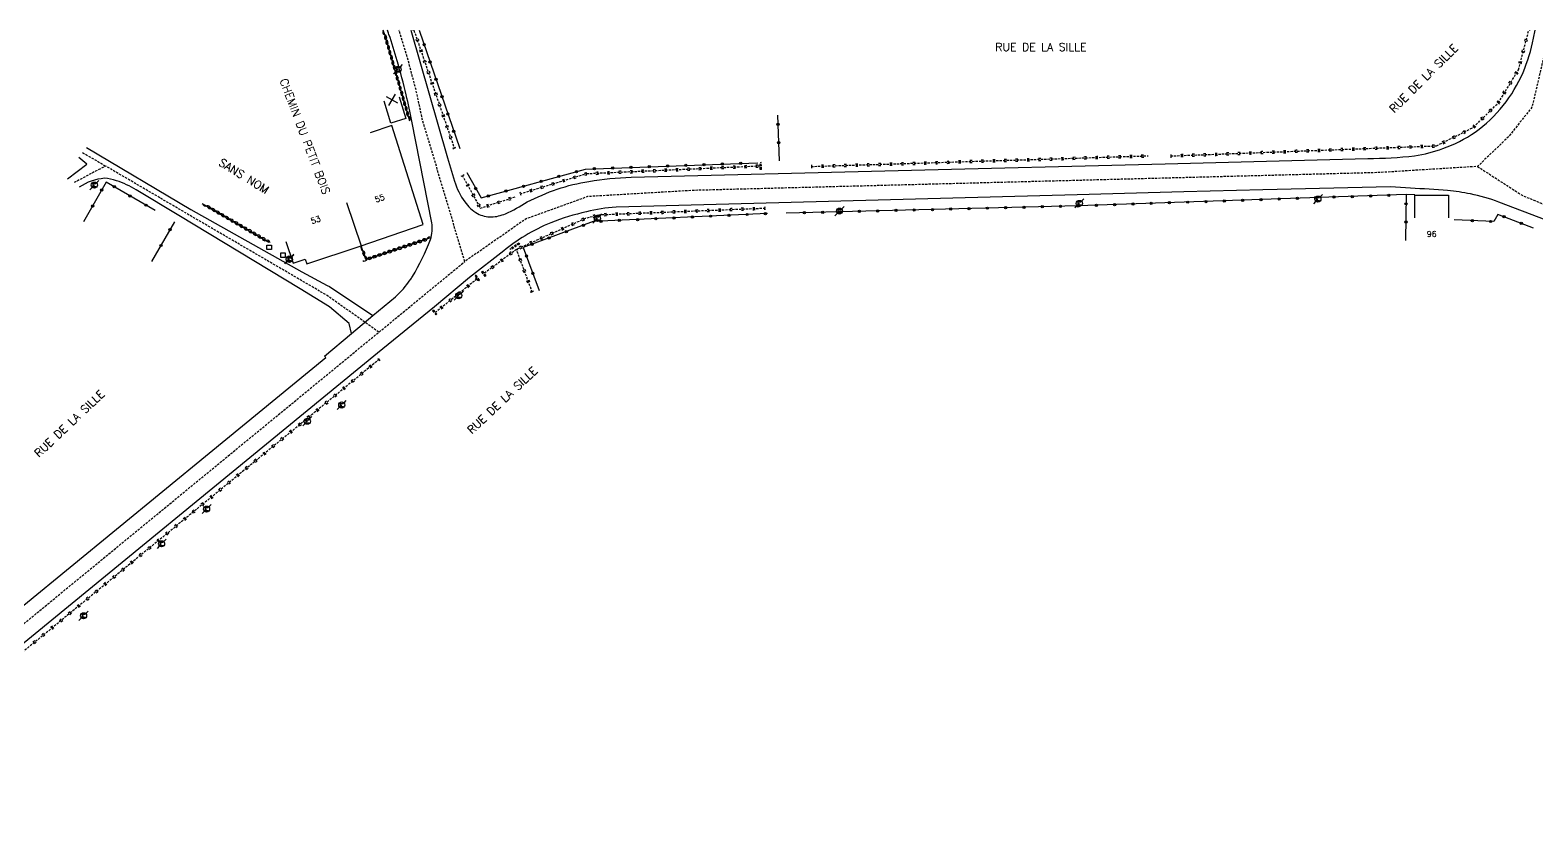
# Model space of a CAD drawing. Header units: millimetres. Extents: x 112999 to 114000, y 149000 to 150000.
# Drawn here: x 113233.7 to 113563.1, y 149824 to 150000 of the extents above; entities that cross this region are included whole.
import ezdxf
from ezdxf.enums import TextEntityAlignment as Align

# ---------------------------------------------------------------- set-up
doc = ezdxf.new("R2010")
doc.units = ezdxf.units.MM
doc.linetypes.add('DASHED', pattern=[0.75, 0.5, -0.25])
doc.layers.get('0').update_dxf_attribs({"linetype": 'CONTINUOUS'})
for name, color, linetype in [('W0001', 6, 'DASHED'), ('W0008', 7, 'CONTINUOUS'), ('W0100', 7, 'CONTINUOUS'), ('W0112', 1, 'DASHED'), ('W0220', 5, 'DASHED'), ('W0310', 3, 'CONTINUOUS'), ('W0322', 7, 'CONTINUOUS'), ('W0471', 7, 'CONTINUOUS'), ('W0989', 7, 'CONTINUOUS'), ('W0991', 7, 'CONTINUOUS'), ('W1102', 7, 'CONTINUOUS')]:
    doc.layers.add(name, color=color, linetype=linetype)
doc.styles.get("Standard").update_dxf_attribs({"font": 'romans.shx', "width": 0.85})

# ---------------------------------------------------------------- blocks, each defined once
blk = doc.blocks.new('t322o')
at = {"color": 0, "linetype": 'Continuous'}
for radius in [0.25, 0.15]:
    blk.add_circle((0, 0), radius, dxfattribs=at)
blk = doc.blocks.new('t991o')
at = {"color": 0, "linetype": 'Continuous'}
for p, q in [((-1, 1), (1, -1)), ((-1, -1), (1, 1))]:
    blk.add_line(p, q, dxfattribs=at)
blk = doc.blocks.new('t310o')
at = {"color": 0, "linetype": 'Continuous'}
for centre, start, end in [((-0.5, 0.38), 216.8699, 323.1304), ((0.5, -0.37), 36.8699, 143.1303)]:
    blk.add_arc(centre, 0.625, start, end, dxfattribs=at)
blk = doc.blocks.new('T471')
for p, q in [((-0.333334, 0.333334), (-0.333334, -0.333334)), ((-0.333334, 0.333334), (0.333334, 0.333334)), ((-0.333334, 0), (0, 0)), ((0.500001, 0.500001), (1.000002, 1.000002)), ((-0.500001, -0.500001), (-1.000002, -1.000002)), ((-0.333334, -0.333334), (0.333334, -0.333334))]:
    blk.add_line(p, q)
blk.add_ellipse((0, 0), major_axis=(0.471405, 0.471405), ratio=1, start_param=5.4977871438, end_param=11.780972451)
blk = doc.blocks.new('t112o')
at = {"color": 0, "linetype": 'Continuous'}
for p, q in [((-0.5, 0.5), (0.5, 0.5)), ((-0.5, -0.5), (-0.5, 0.5)), ((0.5, 0.5), (0.5, -0.5)), ((0.5, -0.5), (-0.5, -0.5))]:
    blk.add_line(p, q, dxfattribs=at)

msp = doc.modelspace()

# ---------------------------------------------------------------- linework, layer by layer
at = {"layer": 'W0001'}
msp.add_line((113245.15, 149973.27), (113250.18, 149970.32), dxfattribs=at)
at = {"layer": 'W0001', "flags": 128}
for points in [[(113565.98, 150000), (113562.07, 149983.15), (113556.84, 149976.63), (113550.16, 149970.23), (113528.65, 149968.89), (113472.26, 149967.42), (113378.51, 149964.99), (113355.58, 149963.64), (113342.13, 149958.79), (113328.71, 149949.46), (113319.43, 149980.57), (113318.19, 149986.41), (113316.21, 149993.93), (113314.36, 149999.84), (113314.3, 150000)], [(113309.91, 149934.01), (113298.86, 149941.89), (113267.52, 149960.17), (113250.18, 149970.32), (113248, 149969.18), (113243.13, 149966.63)], [(113550.16, 149970.23), (113560.06, 149963.84), (113600.08, 149947.71), (113658.9, 149927.83), (113669.19, 149924.14), (113676.98, 149920.45), (113686.42, 149913.91), (113689.79, 149909.96), (113718.35, 149925.58)], [(113000, 149824), (113032.6, 149824.54), (113140.5, 149826.31), (113194.66, 149826.41), (113201, 149839.08), (113208.62, 149850.8), (113215.21, 149856.33), (113309.91, 149934.01), (113328.71, 149949.46)]]:
    msp.add_lwpolyline(points, dxfattribs=at)
at = {"layer": 'W0008', "flags": 128}
for points in [[(113211.94, 149857.8), (113272.79, 149907.58), (113298.35, 149928.48), (113298.03, 149928.79), (113303.93, 149933.74), (113308.6, 149937.64), (113313.57, 149941.77, 0.0612), (113316.78, 149945.45, 0.0039), (113317.3, 149946.16, 0.0397), (113321.21, 149954.26, 0.1129), (113321.51, 149957.95), (113317.13, 149980.12, 0.0085), (113315.9, 149985.87, 0.0134), (113313.95, 149993.28, 0.0108), (113312.13, 149999.09, 0.00101), (113311.81, 150000, 0.00101)], [(113316.89, 150000), (113324.97, 149972.08), (113326.48, 149967.01, 0.0871), (113328.72, 149962.5, 0.1103), (113331.52, 149959.94, 0.1258), (113334.54, 149959.2, 0.0921), (113337.59, 149959.91, 0.0422), (113342.36, 149962.5, -0.0268), (113348.94, 149965.29, -0.0405), (113355.83, 149966.97, -0.0355), (113365.12, 149967.86), (113481.89, 149970.84), (113526.15, 149971.99, 0.0314), (113536.4, 149972.56, 0.0479), (113542.59, 149974.14, 0.0663), (113549.67, 149977.73, 0.0726), (113555.78, 149983.54, 0.0666), (113560.11, 149990.77, 0.0495), (113562.39, 149998.23), (113562.76, 150000)], [(113588.91, 149949.48), (113554.82, 149962.46, 0.0401), (113548.61, 149964.23, 0.0259), (113543.63, 149964.99, 0.0075), (113535.51, 149965.47), (113531.15, 149965.78), (113503.21, 149965.11), (113485.94, 149964.66), (113462.64, 149964.01), (113391.91, 149962.13), (113361.79, 149961.31, 0.0508), (113355.32, 149960.31, 0.039), (113347.54, 149957.95, 0.0406), (113341.9, 149955.08, 0.0296), (113337.23, 149951.82), (113329.76, 149945.95), (113322.08, 149939.56), (113309.62, 149929.45), (113218.49, 149854.86, 0.0243)], [(113303.94, 149933.75), (113303.41, 149935.95), (113299.12, 149939.56), (113292.73, 149943.53), (113266.22, 149959.5), (113256.86, 149965.14, 0.0568), (113252.55, 149967.12, 0.0731), (113249.95, 149967.64, 0.1274), (113244.39, 149965.71)]]:
    msp.add_lwpolyline(points, format="xyb", dxfattribs=at)
for points in [[(113245.98, 149974.37), (113268.82, 149960.85), (113293.11, 149947.18), (113298.59, 149944.23), (113299.1, 149943.97), (113308.6, 149937.65)], [(113241.86, 149967.55), (113246.05, 149970.72), (113244.31, 149972.16)]]:
    msp.add_lwpolyline(points, dxfattribs=at)
at = {"layer": 'W0100', "flags": 128}
for points in [[(113314.36, 149985.47), (113315.8, 149980.68), (113312.55, 149979.71), (113311.11, 149984.5)], [(113289.57, 149953.83), (113291.17, 149949.09), (113293.8, 149949.96), (113294.14, 149948.95), (113305.85, 149952.84), (113319.63, 149957.53), (113312.74, 149979.2), (113308, 149977.61)], [(113536.44, 149958.98), (113536.44, 149963.98), (113543.82, 149963.99), (113543.83, 149958.99)]]:
    msp.add_lwpolyline(points, dxfattribs=at)
at = {"layer": 'W0112'}
for p, q in [((113393.55, 149971.06), (113393.3, 149971.05)), ((113393.32, 149969.57), (113393.3, 149971.05)), ((113393.57, 149969.58), (113393.32, 149969.57)), ((113393.57, 149969.58), (113393.55, 149971.06)), ((113340.55, 149953.48), (113338.66, 149952.28)), ((113338.79, 149952.06), (113338.66, 149952.28)), ((113340.69, 149953.27), (113338.79, 149952.06)), ((113340.55, 149953.48), (113340.69, 149953.27)), ((113331.19, 149946.48), (113330.98, 149946.34)), ((113331.75, 149945.24), (113330.98, 149946.34)), ((113331.95, 149945.38), (113331.19, 149946.48)), ((113331.75, 149945.24), (113331.95, 149945.38)), ((113332.35, 149947.21), (113332.56, 149947.35)), ((113332.35, 149947.21), (113333.1, 149946.18)), ((113332.56, 149947.35), (113333.3, 149946.33)), ((113333.3, 149946.33), (113333.1, 149946.18)), ((113321.87, 149938.84), (113321.67, 149938.68)), ((113321.67, 149938.68), (113322.42, 149937.78)), ((113321.87, 149938.84), (113322.61, 149937.94)), ((113322.61, 149937.94), (113322.42, 149937.78))]:
    msp.add_line(p, q, dxfattribs=at)
at = {"layer": 'W0220'}
for p, q in [((113317.32, 150000), (113317.34, 149999.94)), ((113317.59, 150000), (113326.45, 149974.12)), ((113317.99, 149998.04), (113318.07, 149997.81)), ((113318.07, 149997.81), (113318.15, 149997.57)), ((113318.46, 149998.21), (113318.55, 149997.97)), ((113318.55, 149997.97), (113318.63, 149997.73)), ((113559.12, 149991.33), (113561.37, 150000)), ((113560.49, 149997.62), (113560.55, 149997.86)), ((113560.55, 149997.86), (113560.62, 149998.11)), ((113560.98, 149997.5), (113561.04, 149997.74)), ((113561.04, 149997.74), (113561.1, 149997.98)), ((113561.6, 149999.92), (113561.62, 150000)), ((113318.8, 149995.68), (113318.88, 149995.44)), ((113318.88, 149995.44), (113318.96, 149995.21)), ((113319.27, 149995.84), (113319.35, 149995.6)), ((113319.35, 149995.6), (113319.44, 149995.37)), ((113559.86, 149995.2), (113559.93, 149995.44)), ((113559.93, 149995.44), (113559.99, 149995.68)), ((113560.35, 149995.08), (113560.41, 149995.32)), ((113560.41, 149995.32), (113560.47, 149995.56)), ((113319.61, 149993.31), (113319.69, 149993.08)), ((113319.69, 149993.08), (113319.77, 149992.84)), ((113320.08, 149993.48), (113320.16, 149993.24)), ((113320.16, 149993.24), (113320.25, 149993)), ((113320.42, 149990.95), (113320.5, 149990.71)), ((113320.89, 149991.11), (113320.97, 149990.87)), ((113320.97, 149990.87), (113321.06, 149990.64)), ((113554.69, 149984.11), (113559.12, 149991.33)), ((113558.48, 149990.77), (113558.61, 149990.98)), ((113559.24, 149992.78), (113559.3, 149993.02)), ((113559.3, 149993.02), (113559.36, 149993.26)), ((113559.72, 149992.66), (113559.78, 149992.9)), ((113559.78, 149992.9), (113559.85, 149993.14)), ((113320.5, 149990.71), (113320.58, 149990.48)), ((113321.23, 149988.58), (113321.31, 149988.35)), ((113321.31, 149988.35), (113321.39, 149988.11)), ((113321.7, 149988.75), (113321.78, 149988.51)), ((113321.78, 149988.51), (113321.87, 149988.27)), ((113557.04, 149988.42), (113557.17, 149988.63)), ((113557.17, 149988.63), (113557.3, 149988.85)), ((113557.47, 149988.16), (113557.6, 149988.37)), ((113557.6, 149988.37), (113557.73, 149988.59)), ((113558.35, 149990.55), (113558.48, 149990.77)), ((113558.78, 149990.29), (113558.91, 149990.5)), ((113558.91, 149990.5), (113559.04, 149990.72)), ((113322.04, 149986.22), (113322.12, 149985.98)), ((113322.12, 149985.98), (113322.2, 149985.75)), ((113322.51, 149986.38), (113322.59, 149986.14)), ((113322.59, 149986.14), (113322.67, 149985.91)), ((113554.45, 149984.22), (113554.51, 149984.29)), ((113554.47, 149984.24), (113554.56, 149984.37)), ((113554.56, 149984.37), (113554.69, 149984.59)), ((113554.98, 149984.11), (113555.11, 149984.33)), ((113555.73, 149986.29), (113555.86, 149986.5)), ((113555.86, 149986.5), (113555.99, 149986.72)), ((113556.16, 149986.03), (113556.29, 149986.24)), ((113556.29, 149986.24), (113556.42, 149986.46)), ((113322.85, 149983.85), (113322.93, 149983.62)), ((113322.93, 149983.62), (113323.01, 149983.38)), ((113323.32, 149984.02), (113323.4, 149983.78)), ((113323.4, 149983.78), (113323.48, 149983.54)), ((113323.66, 149981.49), (113323.74, 149981.25)), ((113323.74, 149981.25), (113323.82, 149981.01)), ((113324.13, 149981.65), (113324.21, 149981.41)), ((113324.21, 149981.41), (113324.29, 149981.18)), ((113549.27, 149978.78), (113554.69, 149984.11)), ((113551.06, 149980.89), (113551.24, 149981.07)), ((113552.66, 149982.47), (113552.84, 149982.64)), ((113552.84, 149982.64), (113553.02, 149982.82)), ((113553.01, 149982.11), (113553.19, 149982.29)), ((113553.19, 149982.29), (113553.37, 149982.46)), ((113554.8, 149983.87), (113554.86, 149983.93)), ((113554.9, 149983.98), (113554.98, 149984.11)), ((113324.47, 149979.12), (113324.55, 149978.89)), ((113324.55, 149978.89), (113324.63, 149978.65)), ((113324.94, 149979.28), (113325.02, 149979.05)), ((113325.02, 149979.05), (113325.1, 149978.81)), ((113541.21, 149974.74), (113549.27, 149978.78)), ((113546.93, 149977.89), (113547.15, 149978)), ((113547.15, 149978), (113547.38, 149978.11)), ((113549.1, 149978.96), (113549.28, 149979.14)), ((113549.28, 149979.14), (113549.46, 149979.31)), ((113549.45, 149978.6), (113549.63, 149978.78)), ((113549.63, 149978.78), (113549.81, 149978.96)), ((113550.88, 149980.71), (113551.06, 149980.89)), ((113551.23, 149980.36), (113551.41, 149980.53)), ((113551.41, 149980.53), (113551.59, 149980.71)), ((113325.28, 149976.76), (113325.36, 149976.52)), ((113325.36, 149976.52), (113325.44, 149976.28)), ((113325.75, 149976.92), (113325.83, 149976.68)), ((113325.83, 149976.68), (113325.91, 149976.45)), ((113326.09, 149974.39), (113326.17, 149974.16)), ((113326.56, 149974.55), (113326.64, 149974.32)), ((113483.02, 149972.53), (113541.21, 149974.74)), ((113525.23, 149974.39), (113525.48, 149974.39)), ((113525.48, 149974.39), (113525.73, 149974.4)), ((113527.73, 149974.48), (113527.98, 149974.49)), ((113527.98, 149974.49), (113528.23, 149974.5)), ((113530.23, 149974.58), (113530.48, 149974.58)), ((113530.48, 149974.58), (113530.73, 149974.59)), ((113532.73, 149974.67), (113532.98, 149974.68)), ((113532.98, 149974.68), (113533.23, 149974.69)), ((113535.23, 149974.77), (113535.48, 149974.77)), ((113535.48, 149974.77), (113535.73, 149974.78)), ((113537.72, 149974.86), (113537.97, 149974.87)), ((113537.97, 149974.87), (113538.22, 149974.88)), ((113537.99, 149974.37), (113538.24, 149974.38)), ((113540.22, 149974.96), (113540.47, 149974.96)), ((113540.24, 149974.46), (113540.49, 149974.47)), ((113540.47, 149974.96), (113540.72, 149974.97)), ((113540.49, 149974.47), (113540.74, 149974.47)), ((113542.46, 149975.65), (113542.68, 149975.76)), ((113542.68, 149975.76), (113542.91, 149975.87)), ((113542.68, 149975.2), (113542.91, 149975.31)), ((113542.91, 149975.31), (113543.13, 149975.42)), ((113544.69, 149976.77), (113544.92, 149976.88)), ((113544.92, 149976.88), (113545.14, 149976.99)), ((113544.92, 149976.32), (113545.14, 149976.43)), ((113545.14, 149976.43), (113545.36, 149976.54)), ((113547.15, 149977.44), (113547.38, 149977.55)), ((113547.38, 149977.55), (113547.6, 149977.66)), ((113326.17, 149974.16), (113326.21, 149974.04)), ((113326.64, 149974.32), (113326.68, 149974.2)), ((113404.44, 149970.23), (113478.12, 149972.55)), ((113424.17, 149971.1), (113424.42, 149971.11)), ((113424.42, 149971.11), (113424.67, 149971.11)), ((113426.67, 149971.18), (113426.92, 149971.19)), ((113426.92, 149971.19), (113427.17, 149971.19)), ((113429.17, 149971.26), (113429.42, 149971.26)), ((113429.42, 149971.26), (113429.67, 149971.27)), ((113431.66, 149971.34), (113431.91, 149971.34)), ((113431.91, 149971.34), (113432.16, 149971.35)), ((113434.16, 149971.41), (113434.41, 149971.42)), ((113434.41, 149971.42), (113434.66, 149971.43)), ((113436.66, 149971.49), (113436.91, 149971.5)), ((113436.91, 149971.5), (113437.16, 149971.51)), ((113439.16, 149971.57), (113439.41, 149971.58)), ((113439.18, 149971.07), (113439.43, 149971.08)), ((113439.41, 149971.58), (113439.66, 149971.59)), ((113439.43, 149971.08), (113439.68, 149971.09)), ((113441.66, 149971.65), (113441.91, 149971.66)), ((113441.68, 149971.15), (113441.92, 149971.16)), ((113441.91, 149971.66), (113442.16, 149971.67)), ((113441.92, 149971.16), (113442.17, 149971.17)), ((113444.16, 149971.73), (113444.41, 149971.74)), ((113444.17, 149971.23), (113444.42, 149971.24)), ((113444.41, 149971.74), (113444.66, 149971.75)), ((113444.42, 149971.24), (113444.67, 149971.25)), ((113446.66, 149971.81), (113446.91, 149971.82)), ((113446.67, 149971.31), (113446.92, 149971.32)), ((113446.91, 149971.82), (113447.16, 149971.82)), ((113446.92, 149971.32), (113447.17, 149971.32)), ((113449.16, 149971.89), (113449.41, 149971.89)), ((113449.17, 149971.39), (113449.42, 149971.4)), ((113449.41, 149971.89), (113449.66, 149971.9)), ((113449.42, 149971.4), (113449.67, 149971.4)), ((113451.65, 149971.97), (113451.9, 149971.97)), ((113451.67, 149971.47), (113451.92, 149971.47)), ((113451.9, 149971.97), (113452.15, 149971.98)), ((113451.92, 149971.47), (113452.17, 149971.48)), ((113454.15, 149972.04), (113454.4, 149972.05)), ((113454.17, 149971.54), (113454.42, 149971.55)), ((113454.4, 149972.05), (113454.65, 149972.06)), ((113454.42, 149971.55), (113454.67, 149971.56)), ((113456.65, 149972.12), (113456.9, 149972.13)), ((113456.67, 149971.62), (113456.92, 149971.63)), ((113456.9, 149972.13), (113457.15, 149972.14)), ((113456.92, 149971.63), (113457.17, 149971.64)), ((113459.15, 149972.2), (113459.4, 149972.21)), ((113459.17, 149971.7), (113459.42, 149971.71)), ((113459.4, 149972.21), (113459.65, 149972.22)), ((113459.42, 149971.71), (113459.67, 149971.72)), ((113461.65, 149972.28), (113461.9, 149972.29)), ((113461.67, 149971.78), (113461.91, 149971.79)), ((113461.9, 149972.29), (113462.15, 149972.3)), ((113461.91, 149971.79), (113462.16, 149971.8)), ((113464.15, 149972.36), (113464.4, 149972.37)), ((113464.16, 149971.86), (113464.41, 149971.87)), ((113464.4, 149972.37), (113464.65, 149972.38)), ((113464.41, 149971.87), (113464.66, 149971.88)), ((113466.65, 149972.44), (113466.9, 149972.45)), ((113466.66, 149971.94), (113466.91, 149971.95)), ((113466.9, 149972.45), (113467.15, 149972.45)), ((113466.91, 149971.95), (113467.16, 149971.95)), ((113469.15, 149972.52), (113469.4, 149972.52)), ((113469.16, 149972.02), (113469.41, 149972.03)), ((113469.4, 149972.52), (113469.65, 149972.53)), ((113469.41, 149972.03), (113469.66, 149972.03)), ((113471.64, 149972.6), (113471.89, 149972.6)), ((113471.66, 149972.1), (113471.91, 149972.1)), ((113471.89, 149972.6), (113472.14, 149972.61)), ((113471.91, 149972.1), (113472.16, 149972.11)), ((113474.14, 149972.67), (113474.39, 149972.68)), ((113474.16, 149972.17), (113474.41, 149972.18)), ((113474.39, 149972.68), (113474.64, 149972.69)), ((113474.41, 149972.18), (113474.66, 149972.19)), ((113476.64, 149972.75), (113476.89, 149972.76)), ((113476.66, 149972.25), (113476.91, 149972.26)), ((113476.89, 149972.76), (113477.14, 149972.77)), ((113476.91, 149972.26), (113477.16, 149972.27)), ((113483.01, 149972.78), (113483.26, 149972.79)), ((113483.03, 149972.28), (113483.28, 149972.29)), ((113485.26, 149972.87), (113485.51, 149972.88)), ((113485.28, 149972.37), (113485.53, 149972.38)), ((113485.51, 149972.88), (113485.76, 149972.89)), ((113485.53, 149972.38), (113485.78, 149972.39)), ((113487.76, 149972.96), (113488.01, 149972.97)), ((113487.78, 149972.46), (113488.03, 149972.47)), ((113488.01, 149972.97), (113488.26, 149972.98)), ((113488.03, 149972.47), (113488.28, 149972.48)), ((113490.26, 149973.06), (113490.51, 149973.07)), ((113490.28, 149972.56), (113490.53, 149972.57)), ((113490.51, 149973.07), (113490.76, 149973.08)), ((113490.53, 149972.57), (113490.78, 149972.58)), ((113492.76, 149973.15), (113493.01, 149973.16)), ((113492.78, 149972.65), (113493.03, 149972.66)), ((113493.01, 149973.16), (113493.26, 149973.17)), ((113493.03, 149972.66), (113493.28, 149972.67)), ((113495.26, 149973.25), (113495.5, 149973.26)), ((113495.27, 149972.75), (113495.52, 149972.76)), ((113495.5, 149973.26), (113495.75, 149973.27)), ((113495.52, 149972.76), (113495.77, 149972.77)), ((113497.75, 149973.34), (113498, 149973.35)), ((113497.77, 149972.84), (113498.02, 149972.85)), ((113498, 149973.35), (113498.25, 149973.36)), ((113498.02, 149972.85), (113498.27, 149972.86)), ((113500.25, 149973.44), (113500.5, 149973.45)), ((113500.27, 149972.94), (113500.52, 149972.95)), ((113500.5, 149973.45), (113500.75, 149973.46)), ((113500.52, 149972.95), (113500.77, 149972.96)), ((113502.75, 149973.53), (113503, 149973.54)), ((113502.77, 149973.03), (113503.02, 149973.04)), ((113503, 149973.54), (113503.25, 149973.55)), ((113503.02, 149973.04), (113503.27, 149973.05)), ((113505.25, 149973.63), (113505.5, 149973.64)), ((113505.27, 149973.13), (113505.52, 149973.14)), ((113505.5, 149973.64), (113505.75, 149973.64)), ((113505.52, 149973.14), (113505.77, 149973.15)), ((113507.75, 149973.72), (113508, 149973.73)), ((113507.76, 149973.22), (113508.01, 149973.23)), ((113508, 149973.73), (113508.25, 149973.74)), ((113508.01, 149973.23), (113508.26, 149973.24)), ((113510.24, 149973.82), (113510.49, 149973.83)), ((113510.26, 149973.32), (113510.51, 149973.33)), ((113510.49, 149973.83), (113510.74, 149973.83)), ((113510.51, 149973.33), (113510.76, 149973.34)), ((113512.74, 149973.91), (113512.99, 149973.92)), ((113512.76, 149973.41), (113513.01, 149973.42)), ((113512.99, 149973.92), (113513.24, 149973.93)), ((113513.01, 149973.42), (113513.26, 149973.43)), ((113515.24, 149974.01), (113515.49, 149974.02)), ((113515.26, 149973.51), (113515.51, 149973.52)), ((113515.49, 149974.02), (113515.74, 149974.02)), ((113515.51, 149973.52), (113515.76, 149973.53)), ((113517.74, 149974.1), (113517.99, 149974.11)), ((113517.76, 149973.6), (113518.01, 149973.61)), ((113517.99, 149974.11), (113518.24, 149974.12)), ((113518.01, 149973.61), (113518.26, 149973.62)), ((113520.24, 149974.2), (113520.49, 149974.21)), ((113520.26, 149973.7), (113520.51, 149973.71)), ((113520.49, 149974.21), (113520.74, 149974.21)), ((113520.51, 149973.71), (113520.76, 149973.71)), ((113522.74, 149974.29), (113522.99, 149974.3)), ((113522.75, 149973.79), (113523, 149973.8)), ((113522.99, 149974.3), (113523.23, 149974.31)), ((113523, 149973.8), (113523.25, 149973.81)), ((113525.25, 149973.89), (113525.5, 149973.9)), ((113525.5, 149973.9), (113525.75, 149973.9)), ((113527.75, 149973.98), (113528, 149973.99)), ((113528, 149973.99), (113528.25, 149974)), ((113530.25, 149974.08), (113530.5, 149974.09)), ((113530.5, 149974.09), (113530.75, 149974.09)), ((113532.75, 149974.17), (113533, 149974.18)), ((113533, 149974.18), (113533.25, 149974.19)), ((113535.25, 149974.27), (113535.49, 149974.28)), ((113535.49, 149974.28), (113535.74, 149974.28)), ((113537.74, 149974.36), (113537.99, 149974.37)), ((113327.91, 149968.23), (113328.03, 149968.01)), ((113328.13, 149968.35), (113332.09, 149961.13)), ((113328.35, 149968.47), (113328.47, 149968.25)), ((113340.81, 149964.27), (113355.33, 149968.67)), ((113352.46, 149968.06), (113352.7, 149968.13)), ((113352.7, 149968.13), (113352.94, 149968.2)), ((113354.86, 149968.78), (113355.1, 149968.86)), ((113355, 149968.31), (113355.24, 149968.38)), ((113355.1, 149968.86), (113355.26, 149968.91)), ((113355.24, 149968.38), (113355.4, 149968.43)), ((113355.32, 149968.92), (113355.4, 149968.92)), ((113355.33, 149968.67), (113393.3, 149970.37)), ((113355.34, 149968.42), (113355.42, 149968.42)), ((113357.4, 149969.01), (113357.65, 149969.02)), ((113357.42, 149968.51), (113357.67, 149968.52)), ((113357.65, 149969.02), (113357.9, 149969.03)), ((113357.67, 149968.52), (113357.92, 149968.53)), ((113359.89, 149969.12), (113360.14, 149969.13)), ((113359.92, 149968.62), (113360.17, 149968.63)), ((113360.14, 149969.13), (113360.39, 149969.14)), ((113360.17, 149968.63), (113360.42, 149968.64)), ((113362.39, 149969.23), (113362.64, 149969.24)), ((113362.41, 149968.73), (113362.66, 149968.74)), ((113362.64, 149969.24), (113362.89, 149969.25)), ((113362.66, 149968.74), (113362.91, 149968.76)), ((113364.89, 149969.34), (113365.14, 149969.36)), ((113364.91, 149968.84), (113365.16, 149968.86)), ((113365.14, 149969.36), (113365.39, 149969.37)), ((113365.16, 149968.86), (113365.41, 149968.87)), ((113367.39, 149969.46), (113367.64, 149969.47)), ((113367.41, 149968.96), (113367.66, 149968.97)), ((113367.64, 149969.47), (113367.89, 149969.48)), ((113367.66, 149968.97), (113367.91, 149968.98)), ((113369.88, 149969.57), (113370.13, 149969.58)), ((113369.91, 149969.07), (113370.16, 149969.08)), ((113370.13, 149969.58), (113370.38, 149969.59)), ((113370.16, 149969.08), (113370.41, 149969.09)), ((113372.38, 149969.68), (113372.63, 149969.69)), ((113372.4, 149969.18), (113372.65, 149969.19)), ((113372.63, 149969.69), (113372.88, 149969.7)), ((113372.65, 149969.19), (113372.9, 149969.2)), ((113374.88, 149969.79), (113375.13, 149969.8)), ((113374.9, 149969.29), (113375.15, 149969.3)), ((113375.13, 149969.8), (113375.38, 149969.81)), ((113375.15, 149969.3), (113375.4, 149969.31)), ((113377.38, 149969.9), (113377.63, 149969.91)), ((113377.4, 149969.4), (113377.65, 149969.41)), ((113377.63, 149969.91), (113377.88, 149969.93)), ((113377.65, 149969.41), (113377.9, 149969.43)), ((113379.87, 149970.01), (113380.12, 149970.03)), ((113379.9, 149969.52), (113380.15, 149969.53)), ((113380.12, 149970.03), (113380.37, 149970.04)), ((113380.15, 149969.53), (113380.4, 149969.54)), ((113382.37, 149970.13), (113382.62, 149970.14)), ((113382.39, 149969.63), (113382.64, 149969.64)), ((113382.62, 149970.14), (113382.87, 149970.15)), ((113382.64, 149969.64), (113382.89, 149969.65)), ((113384.87, 149970.24), (113385.12, 149970.25)), ((113384.89, 149969.74), (113385.14, 149969.75)), ((113385.12, 149970.25), (113385.37, 149970.26)), ((113385.14, 149969.75), (113385.39, 149969.76)), ((113387.37, 149970.35), (113387.62, 149970.36)), ((113387.39, 149969.85), (113387.64, 149969.86)), ((113387.62, 149970.36), (113387.87, 149970.37)), ((113387.64, 149969.86), (113387.89, 149969.87)), ((113389.86, 149970.46), (113390.11, 149970.47)), ((113389.89, 149969.96), (113390.14, 149969.97)), ((113390.11, 149970.47), (113390.36, 149970.48)), ((113390.14, 149969.97), (113390.39, 149969.98)), ((113392.36, 149970.57), (113392.61, 149970.58)), ((113392.38, 149970.07), (113392.63, 149970.09)), ((113392.61, 149970.58), (113392.86, 149970.6)), ((113392.63, 149970.09), (113392.88, 149970.1)), ((113404.43, 149970.48), (113404.68, 149970.48)), ((113404.44, 149969.98), (113404.69, 149969.99)), ((113406.68, 149970.55), (113406.93, 149970.56)), ((113406.69, 149970.05), (113406.94, 149970.06)), ((113406.93, 149970.56), (113407.18, 149970.56)), ((113406.94, 149970.06), (113407.19, 149970.06)), ((113409.18, 149970.63), (113409.43, 149970.63)), ((113409.19, 149970.13), (113409.44, 149970.13)), ((113409.43, 149970.63), (113409.68, 149970.64)), ((113409.44, 149970.13), (113409.69, 149970.14)), ((113411.67, 149970.71), (113411.92, 149970.71)), ((113411.69, 149970.21), (113411.94, 149970.21)), ((113411.92, 149970.71), (113412.17, 149970.72)), ((113411.94, 149970.21), (113412.19, 149970.22)), ((113414.17, 149970.78), (113414.42, 149970.79)), ((113414.19, 149970.28), (113414.44, 149970.29)), ((113414.42, 149970.79), (113414.67, 149970.8)), ((113414.44, 149970.29), (113414.69, 149970.3)), ((113416.67, 149970.86), (113416.92, 149970.87)), ((113416.69, 149970.36), (113416.94, 149970.37)), ((113416.92, 149970.87), (113417.17, 149970.88)), ((113416.94, 149970.37), (113417.19, 149970.38)), ((113419.17, 149970.94), (113419.42, 149970.95)), ((113419.19, 149970.44), (113419.44, 149970.45)), ((113419.42, 149970.95), (113419.67, 149970.96)), ((113419.44, 149970.45), (113419.69, 149970.46)), ((113421.67, 149971.02), (113421.92, 149971.03)), ((113421.68, 149970.52), (113421.93, 149970.53)), ((113421.92, 149971.03), (113422.17, 149971.04)), ((113421.93, 149970.53), (113422.18, 149970.54)), ((113424.18, 149970.6), (113424.43, 149970.61)), ((113424.43, 149970.61), (113424.68, 149970.62)), ((113426.68, 149970.68), (113426.93, 149970.69)), ((113426.93, 149970.69), (113427.18, 149970.69)), ((113429.18, 149970.76), (113429.43, 149970.76)), ((113429.43, 149970.76), (113429.68, 149970.77)), ((113431.68, 149970.84), (113431.93, 149970.84)), ((113431.93, 149970.84), (113432.18, 149970.85)), ((113434.18, 149970.91), (113434.43, 149970.92)), ((113434.43, 149970.92), (113434.68, 149970.93)), ((113436.68, 149970.99), (113436.93, 149971)), ((113436.93, 149971), (113437.18, 149971.01)), ((113328.99, 149966.25), (113329.11, 149966.04)), ((113329.11, 149966.04), (113329.23, 149965.82)), ((113329.43, 149966.5), (113329.55, 149966.28)), ((113329.55, 149966.28), (113329.67, 149966.06)), ((113340.74, 149964.51), (113340.98, 149964.58)), ((113342.89, 149965.16), (113343.13, 149965.23)), ((113343.04, 149964.68), (113343.28, 149964.76)), ((113343.13, 149965.23), (113343.37, 149965.31)), ((113343.28, 149964.76), (113343.52, 149964.83)), ((113345.28, 149965.89), (113345.52, 149965.96)), ((113345.43, 149965.41), (113345.67, 149965.48)), ((113345.52, 149965.96), (113345.76, 149966.03)), ((113345.67, 149965.48), (113345.91, 149965.55)), ((113347.68, 149966.61), (113347.92, 149966.68)), ((113347.82, 149966.13), (113348.06, 149966.2)), ((113347.92, 149966.68), (113348.16, 149966.76)), ((113348.06, 149966.2), (113348.3, 149966.28)), ((113350.07, 149967.33), (113350.31, 149967.41)), ((113350.22, 149966.86), (113350.45, 149966.93)), ((113350.31, 149967.41), (113350.55, 149967.48)), ((113350.45, 149966.93), (113350.69, 149967)), ((113352.61, 149967.58), (113352.85, 149967.65)), ((113352.85, 149967.65), (113353.09, 149967.73)), ((113330.2, 149964.06), (113330.32, 149963.84)), ((113330.32, 149963.84), (113330.44, 149963.62)), ((113330.63, 149964.3), (113330.76, 149964.08)), ((113330.76, 149964.08), (113330.88, 149963.86)), ((113331.4, 149961.87), (113331.52, 149961.65)), ((113331.52, 149961.65), (113331.64, 149961.43)), ((113331.84, 149962.11), (113331.96, 149961.89)), ((113331.96, 149961.89), (113332.08, 149961.67)), ((113332.09, 149961.13), (113339.78, 149963.6)), ((113333.46, 149961.83), (113333.7, 149961.9)), ((113333.61, 149961.35), (113333.85, 149961.43)), ((113333.7, 149961.9), (113333.93, 149961.98)), ((113333.85, 149961.43), (113334.09, 149961.51)), ((113335.84, 149962.59), (113336.08, 149962.67)), ((113335.99, 149962.12), (113336.23, 149962.19)), ((113336.08, 149962.67), (113336.31, 149962.75)), ((113336.23, 149962.19), (113336.47, 149962.27)), ((113338.22, 149963.36), (113338.46, 149963.43)), ((113338.37, 149962.88), (113338.61, 149962.96)), ((113338.46, 149963.43), (113338.69, 149963.51)), ((113338.61, 149962.96), (113338.85, 149963.03)), ((113340.88, 149964.03), (113341.12, 149964.1)), ((113391.92, 149961.21), (113391.67, 149961.2)), ((113392.17, 149961.22), (113391.92, 149961.21)), ((113394.42, 149961.31), (113394.17, 149961.3)), ((113355.07, 149958.85), (113340.02, 149952.11)), ((113352.44, 149957.94), (113352.21, 149957.84)), ((113354.49, 149958.86), (113354.27, 149958.76)), ((113354.7, 149958.41), (113354.47, 149958.3)), ((113354.72, 149958.96), (113354.49, 149958.86)), ((113354.93, 149958.51), (113354.7, 149958.41)), ((113358.06, 149959.61), (113355.07, 149958.85)), ((113356.93, 149959.58), (113356.68, 149959.52)), ((113357.05, 149959.09), (113356.81, 149959.03)), ((113357.17, 149959.64), (113356.93, 149959.58)), ((113357.29, 149959.15), (113357.05, 149959.09)), ((113394.43, 149961.06), (113358.06, 149959.61)), ((113359.44, 149959.91), (113359.19, 149959.9)), ((113359.46, 149959.41), (113359.21, 149959.4)), ((113359.69, 149959.92), (113359.44, 149959.91)), ((113359.71, 149959.42), (113359.46, 149959.41)), ((113361.94, 149960.01), (113361.69, 149960)), ((113361.96, 149959.51), (113361.71, 149959.5)), ((113362.19, 149960.02), (113361.94, 149960.01)), ((113362.21, 149959.52), (113361.96, 149959.51)), ((113364.44, 149960.11), (113364.19, 149960.1)), ((113364.46, 149959.61), (113364.21, 149959.6)), ((113364.69, 149960.12), (113364.44, 149960.11)), ((113364.71, 149959.62), (113364.46, 149959.61)), ((113366.94, 149960.21), (113366.69, 149960.2)), ((113366.96, 149959.71), (113366.71, 149959.7)), ((113367.19, 149960.22), (113366.94, 149960.21)), ((113367.21, 149959.72), (113366.96, 149959.71)), ((113369.44, 149960.31), (113369.19, 149960.3)), ((113369.46, 149959.81), (113369.21, 149959.8)), ((113369.69, 149960.32), (113369.44, 149960.31)), ((113369.71, 149959.82), (113369.46, 149959.81)), ((113371.93, 149960.41), (113371.68, 149960.4)), ((113371.95, 149959.91), (113371.7, 149959.9)), ((113372.18, 149960.42), (113371.93, 149960.41)), ((113372.2, 149959.92), (113371.95, 149959.91)), ((113374.43, 149960.51), (113374.18, 149960.5)), ((113374.45, 149960.01), (113374.2, 149960)), ((113374.68, 149960.52), (113374.43, 149960.51)), ((113374.7, 149960.02), (113374.45, 149960.01)), ((113376.93, 149960.61), (113376.68, 149960.6)), ((113376.95, 149960.11), (113376.7, 149960.1)), ((113377.18, 149960.62), (113376.93, 149960.61)), ((113377.2, 149960.12), (113376.95, 149960.11)), ((113379.43, 149960.71), (113379.18, 149960.7)), ((113379.45, 149960.21), (113379.2, 149960.2)), ((113379.68, 149960.72), (113379.43, 149960.71)), ((113379.7, 149960.22), (113379.45, 149960.21)), ((113381.93, 149960.81), (113381.68, 149960.8)), ((113381.95, 149960.31), (113381.7, 149960.3)), ((113382.18, 149960.82), (113381.93, 149960.81)), ((113382.2, 149960.32), (113381.95, 149960.31)), ((113384.42, 149960.91), (113384.17, 149960.9)), ((113384.44, 149960.41), (113384.19, 149960.4)), ((113384.67, 149960.92), (113384.42, 149960.91)), ((113384.69, 149960.42), (113384.44, 149960.41)), ((113386.92, 149961.01), (113386.67, 149961)), ((113386.94, 149960.51), (113386.69, 149960.5)), ((113387.17, 149961.02), (113386.92, 149961.01)), ((113387.19, 149960.52), (113386.94, 149960.51)), ((113389.42, 149961.11), (113389.17, 149961.1)), ((113389.44, 149960.61), (113389.19, 149960.6)), ((113389.67, 149961.12), (113389.42, 149961.11)), ((113389.69, 149960.62), (113389.44, 149960.61)), ((113391.94, 149960.71), (113391.69, 149960.7)), ((113392.19, 149960.72), (113391.94, 149960.71)), ((113394.44, 149960.81), (113394.19, 149960.8)), ((113345.37, 149954.78), (113345.14, 149954.68)), ((113345.59, 149954.88), (113345.37, 149954.78)), ((113347.65, 149955.8), (113347.42, 149955.7)), ((113347.85, 149955.34), (113347.62, 149955.24)), ((113347.88, 149955.9), (113347.65, 149955.8)), ((113348.08, 149955.44), (113347.85, 149955.34)), ((113349.93, 149956.82), (113349.7, 149956.72)), ((113350.13, 149956.36), (113349.91, 149956.26)), ((113350.16, 149956.92), (113349.93, 149956.82)), ((113350.36, 149956.47), (113350.13, 149956.36)), ((113352.21, 149957.84), (113351.98, 149957.74)), ((113352.42, 149957.38), (113352.19, 149957.28)), ((113352.64, 149957.49), (113352.42, 149957.38)), ((113340.02, 149952.11), (113332.97, 149946.86)), ((113338.64, 149951.4), (113338.44, 149951.25)), ((113338.84, 149951.55), (113338.64, 149951.4)), ((113339.87, 149951.79), (113339.79, 149952.03)), ((113343.49, 149942.73), (113340.02, 149952.11)), ((113340.34, 149951.96), (113340.25, 149952.2)), ((113340.8, 149952.74), (113340.57, 149952.63)), ((113341.01, 149952.28), (113340.78, 149952.18)), ((113341.03, 149952.84), (113340.8, 149952.74)), ((113341.23, 149952.38), (113341.01, 149952.28)), ((113343.08, 149953.76), (113342.86, 149953.65)), ((113343.29, 149953.3), (113343.06, 149953.2)), ((113343.31, 149953.86), (113343.08, 149953.76)), ((113343.52, 149953.4), (113343.29, 149953.3)), ((113345.57, 149954.32), (113345.34, 149954.22)), ((113345.8, 149954.42), (113345.57, 149954.32)), ((113334.63, 149948.41), (113334.43, 149948.26)), ((113334.83, 149948.56), (113334.63, 149948.41)), ((113335.13, 149948.16), (113334.93, 149948.01)), ((113336.64, 149949.91), (113336.44, 149949.76)), ((113336.84, 149950.05), (113336.64, 149949.91)), ((113336.93, 149949.5), (113336.73, 149949.36)), ((113337.14, 149949.65), (113336.93, 149949.5)), ((113338.94, 149951), (113338.74, 149950.85)), ((113339.14, 149951.15), (113338.94, 149951)), ((113340.65, 149949.68), (113340.56, 149949.92)), ((113340.74, 149949.45), (113340.65, 149949.68)), ((113341.12, 149949.85), (113341.03, 149950.09)), ((113341.21, 149949.62), (113341.12, 149949.85)), ((113331.4, 149945.66), (113322.3, 149938.35)), ((113331.25, 149945.85), (113331.05, 149945.7)), ((113331.56, 149945.46), (113331.36, 149945.31)), ((113332.83, 149947.07), (113332.82, 149947.06)), ((113333.12, 149946.67), (113333.12, 149946.66)), ((113334.93, 149948.01), (113334.73, 149947.86)), ((113341.52, 149947.34), (113341.43, 149947.57)), ((113341.6, 149947.1), (113341.52, 149947.34)), ((113341.99, 149947.51), (113341.9, 149947.74)), ((113342.07, 149947.27), (113341.99, 149947.51)), ((113342.38, 149944.99), (113342.3, 149945.23)), ((113342.47, 149944.76), (113342.38, 149944.99)), ((113342.85, 149945.16), (113342.77, 149945.4)), ((113342.94, 149944.93), (113342.85, 149945.16)), ((113327.35, 149942.72), (113327.15, 149942.56)), ((113327.54, 149942.88), (113327.35, 149942.72)), ((113327.66, 149942.33), (113327.46, 149942.17)), ((113327.85, 149942.49), (113327.66, 149942.33)), ((113329.3, 149944.29), (113329.1, 149944.13)), ((113329.49, 149944.44), (113329.3, 149944.29)), ((113329.61, 149943.9), (113329.41, 149943.74)), ((113329.8, 149944.05), (113329.61, 149943.9)), ((113343.25, 149942.65), (113343.16, 149942.88)), ((113343.72, 149942.82), (113343.63, 149943.05)), ((113323.45, 149939.59), (113323.25, 149939.43)), ((113323.64, 149939.75), (113323.45, 149939.59)), ((113323.76, 149939.2), (113323.57, 149939.04)), ((113323.96, 149939.36), (113323.76, 149939.2)), ((113325.4, 149941.16), (113325.2, 149941)), ((113325.59, 149941.31), (113325.4, 149941.16)), ((113325.71, 149940.77), (113325.52, 149940.61)), ((113325.9, 149940.92), (113325.71, 149940.77)), ((113309.87, 149928.3), (113309.67, 149928.15)), ((113310.03, 149928.11), (113219.67, 149854)), ((113306, 149925.13), (113305.81, 149924.97)), ((113306.2, 149925.29), (113306, 149925.13)), ((113307.93, 149926.72), (113307.74, 149926.56)), ((113308.13, 149926.88), (113307.93, 149926.72)), ((113308.25, 149926.33), (113308.06, 149926.17)), ((113308.45, 149926.49), (113308.25, 149926.33)), ((113310.18, 149927.92), (113309.99, 149927.76)), ((113302.14, 149921.96), (113301.94, 149921.8)), ((113302.33, 149922.12), (113302.14, 149921.96)), ((113302.65, 149921.73), (113302.45, 149921.58)), ((113304.07, 149923.55), (113303.88, 149923.39)), ((113304.26, 149923.71), (113304.07, 149923.55)), ((113304.39, 149923.16), (113304.19, 149923)), ((113304.58, 149923.32), (113304.39, 149923.16)), ((113306.32, 149924.75), (113306.13, 149924.59)), ((113306.51, 149924.9), (113306.32, 149924.75)), ((113298.27, 149918.79), (113298.08, 149918.63)), ((113298.46, 149918.95), (113298.27, 149918.79)), ((113298.59, 149918.4), (113298.39, 149918.25)), ((113298.78, 149918.56), (113298.59, 149918.4)), ((113300.2, 149920.38), (113300.01, 149920.22)), ((113300.4, 149920.54), (113300.2, 149920.38)), ((113300.52, 149919.99), (113300.33, 149919.83)), ((113300.71, 149920.15), (113300.52, 149919.99)), ((113302.45, 149921.58), (113302.26, 149921.42)), ((113294.4, 149915.62), (113294.21, 149915.46)), ((113294.6, 149915.78), (113294.4, 149915.62)), ((113294.72, 149915.23), (113294.53, 149915.08)), ((113294.91, 149915.39), (113294.72, 149915.23)), ((113296.34, 149917.21), (113296.14, 149917.05)), ((113296.53, 149917.36), (113296.34, 149917.21)), ((113296.65, 149916.82), (113296.46, 149916.66)), ((113296.85, 149916.98), (113296.65, 149916.82)), ((113290.54, 149912.45), (113290.34, 149912.29)), ((113290.73, 149912.61), (113290.54, 149912.45)), ((113290.85, 149912.06), (113290.66, 149911.9)), ((113291.05, 149912.22), (113290.85, 149912.06)), ((113292.47, 149914.03), (113292.28, 149913.88)), ((113292.66, 149914.19), (113292.47, 149914.03)), ((113292.79, 149913.65), (113292.59, 149913.49)), ((113292.98, 149913.81), (113292.79, 149913.65)), ((113286.67, 149909.28), (113286.48, 149909.12)), ((113286.87, 149909.44), (113286.67, 149909.28)), ((113286.99, 149908.89), (113286.8, 149908.73)), ((113287.18, 149909.05), (113286.99, 149908.89)), ((113288.6, 149910.86), (113288.41, 149910.71)), ((113288.8, 149911.02), (113288.6, 149910.86)), ((113288.92, 149910.48), (113288.73, 149910.32)), ((113289.12, 149910.64), (113288.92, 149910.48)), ((113282.81, 149906.11), (113282.61, 149905.95)), ((113283, 149906.27), (113282.81, 149906.11)), ((113283.12, 149905.72), (113282.93, 149905.56)), ((113283.32, 149905.88), (113283.12, 149905.72)), ((113284.74, 149907.69), (113284.55, 149907.53)), ((113284.93, 149907.85), (113284.74, 149907.69)), ((113285.06, 149907.31), (113284.86, 149907.15)), ((113285.25, 149907.46), (113285.06, 149907.31)), ((113278.94, 149902.94), (113278.75, 149902.78)), ((113279.13, 149903.1), (113278.94, 149902.94)), ((113279.26, 149902.55), (113279.06, 149902.39)), ((113279.45, 149902.71), (113279.26, 149902.55)), ((113280.87, 149904.52), (113280.68, 149904.36)), ((113281.07, 149904.68), (113280.87, 149904.52)), ((113281.19, 149904.14), (113281, 149903.98)), ((113281.38, 149904.29), (113281.19, 149904.14)), ((113275.07, 149899.77), (113274.88, 149899.61)), ((113275.27, 149899.92), (113275.07, 149899.77)), ((113275.39, 149899.38), (113275.2, 149899.22)), ((113275.58, 149899.54), (113275.39, 149899.38)), ((113277.01, 149901.35), (113276.81, 149901.19)), ((113277.2, 149901.51), (113277.01, 149901.35)), ((113277.32, 149900.96), (113277.13, 149900.81)), ((113277.52, 149901.12), (113277.32, 149900.96)), ((113271.21, 149896.6), (113271.01, 149896.44)), ((113271.4, 149896.75), (113271.21, 149896.6)), ((113271.53, 149896.21), (113271.33, 149896.05)), ((113271.72, 149896.37), (113271.53, 149896.21)), ((113273.14, 149898.18), (113272.95, 149898.02)), ((113273.33, 149898.34), (113273.14, 149898.18)), ((113273.46, 149897.79), (113273.26, 149897.64)), ((113273.65, 149897.95), (113273.46, 149897.79)), ((113267.34, 149893.42), (113267.15, 149893.27)), ((113267.54, 149893.58), (113267.34, 149893.42)), ((113267.66, 149893.04), (113267.47, 149892.88)), ((113267.85, 149893.2), (113267.66, 149893.04)), ((113269.28, 149895.01), (113269.08, 149894.85)), ((113269.47, 149895.17), (113269.28, 149895.01)), ((113269.59, 149894.62), (113269.4, 149894.46)), ((113269.79, 149894.78), (113269.59, 149894.62)), ((113261.74, 149888.83), (113261.54, 149888.67)), ((113263.48, 149890.25), (113263.28, 149890.09)), ((113263.67, 149890.41), (113263.48, 149890.25)), ((113263.79, 149889.87), (113263.6, 149889.71)), ((113263.99, 149890.03), (113263.79, 149889.87)), ((113265.41, 149891.84), (113265.22, 149891.68)), ((113265.6, 149892), (113265.41, 149891.84)), ((113265.73, 149891.45), (113265.53, 149891.29)), ((113265.92, 149891.61), (113265.73, 149891.45)), ((113257.68, 149885.5), (113257.48, 149885.34)), ((113257.87, 149885.66), (113257.68, 149885.5)), ((113259.61, 149887.08), (113259.42, 149886.92)), ((113259.8, 149887.24), (113259.61, 149887.08)), ((113259.93, 149886.7), (113259.73, 149886.54)), ((113260.12, 149886.85), (113259.93, 149886.7)), ((113261.54, 149888.67), (113261.35, 149888.51)), ((113261.86, 149888.28), (113261.67, 149888.12)), ((113262.05, 149888.44), (113261.86, 149888.28)), ((113253.81, 149882.33), (113253.62, 149882.17)), ((113254, 149882.48), (113253.81, 149882.33)), ((113255.74, 149883.91), (113255.55, 149883.75)), ((113255.94, 149884.07), (113255.74, 149883.91)), ((113256.06, 149883.53), (113255.87, 149883.37)), ((113256.25, 149883.68), (113256.06, 149883.53)), ((113257.99, 149885.11), (113257.8, 149884.95)), ((113258.19, 149885.27), (113257.99, 149885.11)), ((113249.95, 149879.16), (113249.75, 149879)), ((113250.14, 149879.31), (113249.95, 149879.16)), ((113250.46, 149878.93), (113250.26, 149878.77)), ((113251.88, 149880.74), (113251.68, 149880.58)), ((113252.07, 149880.9), (113251.88, 149880.74)), ((113252.2, 149880.35), (113252, 149880.2)), ((113252.39, 149880.51), (113252.2, 149880.35)), ((113254.13, 149881.94), (113253.93, 149881.78)), ((113254.32, 149882.1), (113254.13, 149881.94)), ((113246.08, 149875.98), (113245.89, 149875.83)), ((113246.27, 149876.14), (113246.08, 149875.98)), ((113246.4, 149875.6), (113246.2, 149875.44)), ((113246.59, 149875.76), (113246.4, 149875.6)), ((113248.01, 149877.57), (113247.82, 149877.41)), ((113248.21, 149877.73), (113248.01, 149877.57)), ((113248.33, 149877.18), (113248.14, 149877.02)), ((113248.52, 149877.34), (113248.33, 149877.18)), ((113250.26, 149878.77), (113250.07, 149878.61)), ((113242.21, 149872.81), (113242.02, 149872.66)), ((113242.41, 149872.97), (113242.21, 149872.81)), ((113242.53, 149872.43), (113242.34, 149872.27)), ((113242.72, 149872.59), (113242.53, 149872.43)), ((113244.15, 149874.4), (113243.95, 149874.24)), ((113244.34, 149874.56), (113244.15, 149874.4)), ((113244.46, 149874.01), (113244.27, 149873.85)), ((113244.66, 149874.17), (113244.46, 149874.01)), ((113238.35, 149869.64), (113238.15, 149869.48)), ((113238.54, 149869.8), (113238.35, 149869.64)), ((113238.66, 149869.26), (113238.47, 149869.1)), ((113238.86, 149869.41), (113238.66, 149869.26)), ((113240.28, 149871.23), (113240.09, 149871.07)), ((113240.47, 149871.39), (113240.28, 149871.23)), ((113240.6, 149870.84), (113240.4, 149870.68)), ((113240.79, 149871), (113240.6, 149870.84)), ((113234.48, 149866.47), (113234.29, 149866.31)), ((113234.67, 149866.63), (113234.48, 149866.47)), ((113234.8, 149866.09), (113234.61, 149865.93)), ((113234.99, 149866.24), (113234.8, 149866.09)), ((113236.41, 149868.06), (113236.22, 149867.9)), ((113236.61, 149868.22), (113236.41, 149868.06)), ((113236.73, 149867.67), (113236.54, 149867.51)), ((113236.92, 149867.83), (113236.73, 149867.67))]:
    msp.add_line(p, q, dxfattribs=at)
at = {"layer": 'W0310'}
msp.add_line((113271.3, 149962.17), (113285.87, 149953.71), dxfattribs=at)
at = {"layer": 'W0310', "flags": 128}
for points in [[(113316.69, 149980.12), (113311.28, 149998.8), (113310.85, 150000)], [(113320.99, 149954.56), (113307.09, 149949.89), (113306.07, 149952.91)]]:
    msp.add_lwpolyline(points, dxfattribs=at)
at = {"layer": 'W0322'}
for p, q in [((113397.52, 149971.43), (113397.15, 149981.42)), ((113462.81, 149961.62), (113398.99, 149960.02)), ((113534.57, 149964.07), (113462.81, 149961.62)), ((113260.29, 149949.5), (113265.28, 149958.16))]:
    msp.add_line(p, q, dxfattribs=at)
at = {"layer": 'W0322', "flags": 128}
for points in [[(113318.74, 150000), (113327.6, 149974.12)], [(113329.16, 149968.9), (113332.28, 149963.36), (113355.13, 149969.66), (113392.76, 149971.05)], [(113261.04, 149960.58), (113250.33, 149966.79), (113245.33, 149958.13)], [(113536.44, 149964.04), (113534.57, 149964.07), (113534.44, 149954.07)], [(113394.91, 149959.95), (113356.82, 149958.17), (113341.51, 149952.52), (113344.98, 149943.14)], [(113562.39, 149956.78), (113554.63, 149959.77), (113553.76, 149958.17), (113545.03, 149958.54)]]:
    msp.add_lwpolyline(points, dxfattribs=at)
at = {"layer": 'W1102'}
msp.add_line((113302.88, 149962.39), (113306.07, 149952.91), dxfattribs=at)

# ---------------------------------------------------------------- block references
at = {"layer": 'W0112'}
for p in [(113285.95, 149952.57), (113288.97, 149950.86)]:
    msp.add_blockref('t112o', p, dxfattribs=at)
at = {"layer": 'W0310'}
for p, rotation in [((113311.22, 149998.98), 109.7274876924165), ((113311.55, 149997.87), 106.1399818283521), ((113311.87, 149996.77), 106.1399818283521), ((113312.19, 149995.66), 106.1399818283521), ((113312.52, 149994.55), 106.1399818283521), ((113312.84, 149993.44), 106.1399818283521), ((113313.16, 149992.33), 106.1399818283521), ((113313.48, 149991.22), 106.1399818283521), ((113313.8, 149990.11), 106.1399818283521), ((113314.12, 149989), 106.1399818283521), ((113314.44, 149987.89), 106.1399818283521), ((113314.76, 149986.78), 106.1399818283521), ((113315.08, 149985.67), 106.1399818283521), ((113315.4, 149984.56), 106.1399818283521), ((113315.73, 149983.45), 106.1399818283521), ((113316.05, 149982.34), 106.1399818283521), ((113316.37, 149981.23), 106.1399818283521), ((113272.29, 149961.59), 329.8596766138266), ((113273.29, 149961.01), 329.8596766138266), ((113274.29, 149960.43), 329.8596766138266), ((113275.29, 149959.85), 329.8596766138266), ((113276.29, 149959.27), 329.8596766138266), ((113277.29, 149958.69), 329.8596766138266), ((113278.29, 149958.11), 329.8596766138266), ((113279.29, 149957.53), 329.8596766138266), ((113280.28, 149956.95), 329.8596766138266), ((113281.28, 149956.38), 329.8596766138266), ((113282.28, 149955.8), 329.8596766138266), ((113283.28, 149955.22), 329.8596766138266), ((113284.28, 149954.64), 329.8596766138266), ((113285.28, 149954.06), 329.8596766138266), ((113320.49, 149954.39), 198.5761070719603), ((113306.44, 149951.82), 108.7989808634304), ((113306.81, 149950.72), 108.7989808634304), ((113310.64, 149951.08), 198.5761070719603), ((113311.73, 149951.45), 198.5761070719603), ((113312.83, 149951.82), 198.5761070719603), ((113313.92, 149952.19), 198.5761070719603), ((113315.02, 149952.55), 198.5761070719603), ((113316.11, 149952.92), 198.5761070719603), ((113317.21, 149953.29), 198.5761070719603), ((113318.3, 149953.66), 198.5761070719603), ((113319.4, 149954.03), 198.5761070719603), ((113307.35, 149949.98), 198.5761070719603), ((113308.45, 149950.35), 198.5761070719603), ((113309.54, 149950.71), 198.5761070719603)]:
    msp.add_blockref('t310o', p, dxfattribs=dict(at, rotation=rotation))
at = {"layer": 'W0322'}
for p, rotation in [((113319.83, 149996.83), 288.8893703097825), ((113321.12, 149993.04), 288.8893703097825), ((113322.42, 149989.26), 288.8893703097825), ((113323.71, 149985.47), 288.8893703097825), ((113325.01, 149981.69), 288.8893703097825), ((113326.3, 149977.91), 288.8893703097825), ((113397.22, 149979.42), 92.11469215525446), ((113397.37, 149975.43), 92.11469215525446), ((113389.04, 149970.91), 2.114682082564279), ((113349.28, 149968.05), 15.41854568015612), ((113353.14, 149969.11), 15.41854568015612), ((113357.06, 149969.73), 2.114682082564279), ((113361.06, 149969.88), 2.114682082564279), ((113365.05, 149970.02), 2.114682082564279), ((113369.05, 149970.17), 2.114682082564279), ((113373.05, 149970.32), 2.114682082564279), ((113377.05, 149970.47), 2.114682082564279), ((113381.04, 149970.61), 2.114682082564279), ((113385.04, 149970.76), 2.114682082564279), ((113249.33, 149965.06), 240.0060298165845), ((113252.06, 149965.79), 149.8996070760789), ((113331.12, 149965.41), 299.350148001614), ((113337.71, 149964.85), 15.41854568015612), ((113341.57, 149965.92), 15.41854568015612), ((113345.42, 149966.98), 15.41854568015612), ((113247.33, 149961.59), 240.0060298165845), ((113255.52, 149963.78), 149.8996070760789), ((113258.98, 149961.77), 149.8996070760789), ((113333.86, 149963.79), 15.41854568015612), ((113438.98, 149961.02), 181.4315219835133), ((113442.98, 149961.12), 181.4315219835133), ((113446.98, 149961.22), 181.4315219835133), ((113450.98, 149961.32), 181.4315219835133), ((113454.97, 149961.42), 181.4315219835133), ((113458.97, 149961.52), 181.4315219835133), ((113462.81, 149961.62), 181.4315219835133), ((113466.81, 149961.75), 181.9550266585636), ((113470.81, 149961.89), 181.9550266585636), ((113474.81, 149962.03), 181.9550266585636), ((113478.8, 149962.16), 181.9550266585636), ((113482.8, 149962.3), 181.9550266585636), ((113486.8, 149962.43), 181.9550266585636), ((113490.8, 149962.57), 181.9550266585636), ((113494.79, 149962.71), 181.9550266585636), ((113498.79, 149962.84), 181.9550266585636), ((113502.79, 149962.98), 181.9550266585636), ((113506.79, 149963.12), 181.9550266585636), ((113510.78, 149963.25), 181.9550266585636), ((113514.78, 149963.39), 181.9550266585636), ((113518.78, 149963.53), 181.9550266585636), ((113522.78, 149963.66), 181.9550266585636), ((113526.78, 149963.8), 181.9550266585636), ((113530.77, 149963.94), 181.9550266585636), ((113534.55, 149962.07), 269.2270572581715), ((113358.5, 149958.25), 182.6643831729133), ((113362.49, 149958.44), 182.6643831729133), ((113366.49, 149958.62), 182.6643831729133), ((113370.49, 149958.81), 182.6643831729133), ((113374.48, 149959), 182.6643831729133), ((113378.48, 149959.18), 182.6643831729133), ((113382.47, 149959.37), 182.6643831729133), ((113386.47, 149959.55), 182.6643831729133), ((113390.46, 149959.74), 182.6643831729133), ((113394.46, 149959.93), 182.6643831729133), ((113402.99, 149960.12), 181.4315219835133), ((113406.99, 149960.22), 181.4315219835133), ((113410.99, 149960.32), 181.4315219835133), ((113414.99, 149960.42), 181.4315219835133), ((113418.99, 149960.52), 181.4315219835133), ((113422.98, 149960.62), 181.4315219835133), ((113426.98, 149960.72), 181.4315219835133), ((113430.98, 149960.82), 181.4315219835133), ((113434.98, 149960.92), 181.4315219835133), ((113534.49, 149958.07), 269.2270572581715), ((113549.03, 149958.37), 177.6049396874085), ((113553.02, 149958.21), 177.6049396874085), ((113555.98, 149959.25), 158.9182203115779), ((113559.71, 149957.81), 158.9182203115779), ((113264.28, 149956.43), 60.0060298165845), ((113347.14, 149954.6), 200.2776778338222), ((113350.89, 149955.98), 200.2776778338222), ((113354.64, 149957.37), 200.2776778338222), ((113262.28, 149952.96), 60.0060298165845), ((113343.39, 149953.21), 200.2776778338222), ((113342.21, 149950.64), 290.277745555614), ((113343.59, 149946.89), 290.277745555614)]:
    msp.add_blockref('t322o', p, dxfattribs=dict(at, rotation=rotation))
at = {"layer": 'W0471'}
for p in [(113314.13, 149991.48), (113247.72, 149966.16), (113410.65, 149960.48), (113463.1, 149962.16), (113515.26, 149963.1), (113357.71, 149958.87), (113290.32, 149950.04), (113290.36, 149949.94), (113327.4, 149942.01), (113301.81, 149918.11), (113294.29, 149914.58), (113272.26, 149895.38), (113262.42, 149887.79), (113245.35, 149872.07)]:
    msp.add_blockref('T471', p, dxfattribs=at)
at = {"layer": 'W0991', "rotation": 285.417701154029}
msp.add_blockref('t991o', (113312.76, 149984.8), dxfattribs=at)

# ---------------------------------------------------------------- texts
at = {"layer": 'W0989'}
msp.add_text('RUE DE LA SILLE', height=1.75, dxfattribs=at).set_placement((113454.69, 149996.32), align=Align.MIDDLE)
for s, rotation, p in [('RUE DE LA SILLE', 44.9867, (113538.37, 149989.46)), ('CHEMIN DU PETIT BOIS', 290.7561, (113293.77, 149976.79)), ('SANS NOM', 328.1994, (113280.43, 149968.13)), ('RUE DE LA SILLE', 43.4124, (113336.92, 149919.14)), ('RUE DE LA SILLE', 43.4124, (113242.25, 149914.07))]:
    msp.add_text(s, height=1.75, rotation=rotation, dxfattribs=at).set_placement(p, align=Align.MIDDLE)
at = {"layer": 'W0991'}
for s, rotation, p in [('55', 18.7978, (113310.11, 149963.27)), ('53', 18.3563, (113296.11, 149958.56)), ('96', 0.0915, (113540.14, 149955.48))]:
    msp.add_text(s, height=1.25, rotation=rotation, dxfattribs=at).set_placement(p, align=Align.MIDDLE)

doc.saveas('drawing.dxf')
